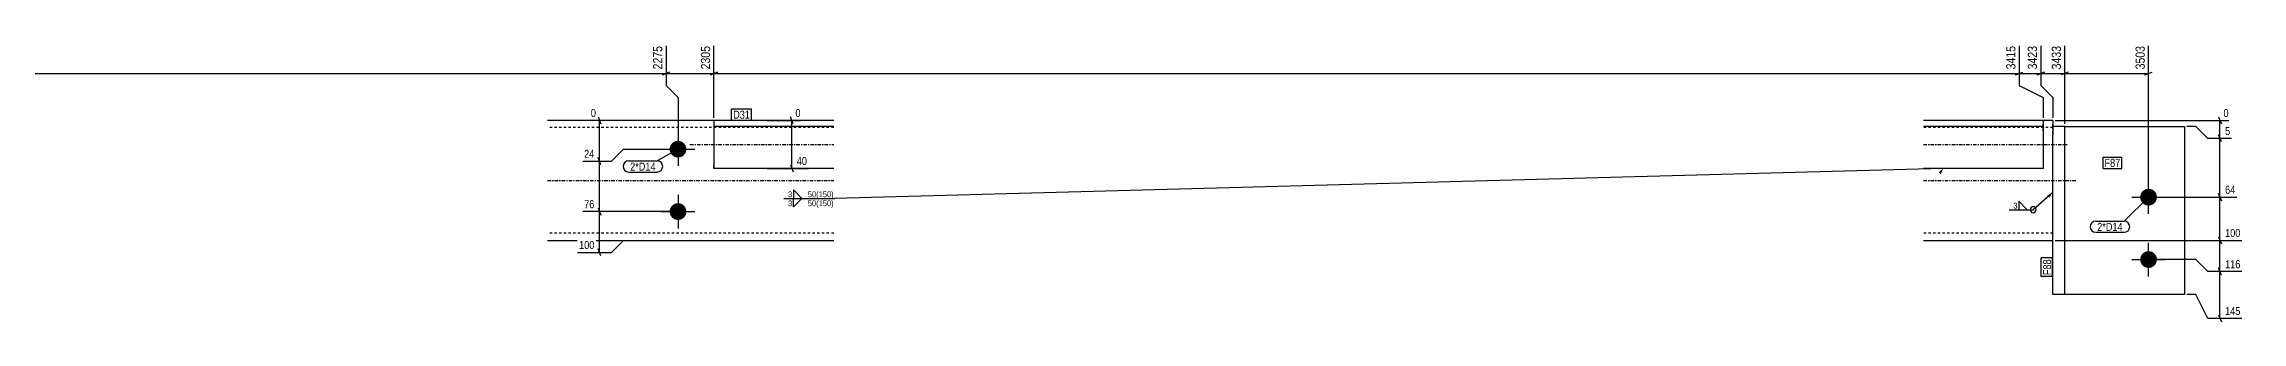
# Model space of a CAD drawing. Header units: millimetres. Extents: x 5 to 26277, y 5 to 1235.
# Drawn here: x 24442 to 26277, y 5 to 236 of the extents above; entities that cross this region are included whole.
import ezdxf

# ---------------------------------------------------------------- set-up
doc = ezdxf.new("R2010")
doc.units = ezdxf.units.MM
doc.linetypes.add('DXK_LINE_DOT2', pattern=[3.9198, 1.9599, -1.9599])
doc.linetypes.add('DXK_LINE_DOT3', pattern=[5.9187, 2.979, -0.9799, 0.9799, -0.9799])
for name, color, linetype in [('MÅLSÆTNING', 7, 'Continuous'), ('STÅL', 7, 'Continuous'), ('TEKST', 7, 'Continuous')]:
    doc.layers.add(name, color=color, linetype=linetype)
doc.styles.add('Arial Narrow', font='ARIALN.TTF', dxfattribs={"height": 0.2})

msp = doc.modelspace()

# ---------------------------------------------------------------- hatches: boundary and pattern name
at = {"layer": 'STÅL', "linetype": 'Continuous'}
for points in [[(24971, 155.8, -1), (24971, 141.8, -1)], [(26199, 115.8, -1), (26199, 101.8, -1)], [(24971, 103.8, -1), (24971, 89.8, -1)], [(26199, 63.8, -1), (26199, 49.8, -1)]]:
    msp.add_hatch(color=96, dxfattribs=at).paths.add_polyline_path(points)
at = {"layer": 'TEKST', "linetype": 'Continuous'}
for points in [[(26023.6, 129.4), (26027.5, 132.8), (26025.6, 128)], [(26114.4, 110.3), (26119, 112.7), (26116.1, 108.4)]]:
    msp.add_hatch(color=3, dxfattribs=at).paths.add_polyline_path(points)

# ---------------------------------------------------------------- linework, layer by layer
at = {"layer": 'MÅLSÆTNING', "color": 7, "linetype": 'Continuous'}
for p, q in [((24961, 234.8), (24961, 201.9)), ((25001, 174.8), (25001, 234.8)), ((25001, 174.8), (25001, 234.8)), ((26091, 234.8), (26091, 201.9)), ((26109, 234.8), (26109, 201.9)), ((26129, 169.8), (26129, 234.8)), ((26129, 169.8), (26129, 234.8)), ((26199, 110.8), (26199, 234.8)), ((22706, 211.9), (24961, 211.9)), ((24958, 210.7), (24964, 213.1)), ((24961, 201.9), (24971, 191.9)), ((24961, 201.9), (24971, 191.9)), ((25004, 213.1), (24998, 210.7)), ((24998, 210.7), (25004, 213.1)), ((26088, 210.7), (26094, 213.1)), ((26091, 201.9), (26111, 191.9)), ((26091, 201.9), (26111, 191.9)), ((26106, 210.7), (26112, 213.1)), ((26109, 211.9), (26129, 211.9)), ((26109, 201.9), (26119, 191.9)), ((26109, 201.9), (26119, 191.9)), ((26132, 213.1), (26126, 210.7)), ((26132, 213.1), (26126, 210.7)), ((26129, 211.9), (26199, 211.9)), ((26196, 210.7), (26202, 213.1)), ((24971, 191.9), (24971, 150.8)), ((24971, 191.9), (24971, 150.8)), ((26111, 191.9), (26111, 174.8)), ((26111, 191.9), (26111, 174.8)), ((26119, 191.9), (26119, 174.8)), ((26119, 191.9), (26119, 174.8)), ((24958.4, 172.8), (24898.2, 172.8)), ((24904.2, 175.8), (24906.6, 169.8)), ((25045.4, 172.8), (25073.2, 172.8)), ((25067.2, 169.8), (25064.8, 175.8)), ((25066, 132.8), (25066, 172.8)), ((26121, 172.8), (26265.9, 172.8)), ((26238.6, 167.8), (26231, 167.8)), ((26238.6, 167.8), (26231, 167.8)), ((26248.6, 157.8), (26238.6, 167.8)), ((26248.6, 157.8), (26238.6, 167.8)), ((26257.4, 175.8), (26259.8, 169.8)), ((26258.6, 157.8), (26258.6, 172.8)), ((24915.4, 138.8), (24925.4, 148.8)), ((24915.4, 138.8), (24925.4, 148.8)), ((24925.4, 148.8), (24969, 148.8)), ((24925.4, 148.8), (24969, 148.8)), ((26268.4, 157.8), (26248.6, 157.8)), ((26268.4, 157.8), (26248.6, 157.8)), ((26259.8, 154.8), (26257.4, 160.8)), ((26259.8, 154.8), (26257.4, 160.8)), ((26258.6, 108.8), (26258.6, 157.8)), ((24891.4, 138.8), (24915.4, 138.8)), ((24906.6, 135.8), (24904.2, 141.8)), ((24905.4, 96.8), (24905.4, 138.8)), ((25045.4, 132.8), (25080.1, 132.8)), ((25064.8, 135.8), (25067.2, 129.8)), ((26257.4, 111.8), (26259.8, 105.8)), ((26259.8, 105.8), (26257.4, 111.8)), ((24969, 96.8), (24891.4, 96.8)), ((24969, 96.8), (24891.4, 96.8)), ((24904.2, 99.8), (24906.6, 93.8)), ((24904.2, 99.8), (24906.6, 93.8)), ((24905.4, 62.8), (24905.4, 96.8)), ((26201, 108.8), (26272.7, 108.8)), ((26201, 108.8), (26272.7, 108.8)), ((26257.4, 75.8), (26259.8, 69.8)), ((24887.1, 62.8), (24915.4, 62.8)), ((24906.6, 59.8), (24904.2, 65.8)), ((24915.4, 62.8), (24925.4, 72.8)), ((24925.4, 72.8), (24969, 72.8)), ((26121, 72.8), (26276.9, 72.8)), ((26238.6, 56.8), (26201, 56.8)), ((26238.6, 56.8), (26201, 56.8)), ((26248.6, 46.8), (26238.6, 56.8)), ((26248.6, 46.8), (26238.6, 56.8)), ((26258.6, 46.8), (26258.6, 72.8)), ((26276.9, 46.8), (26248.6, 46.8)), ((26276.9, 46.8), (26248.6, 46.8)), ((26259.8, 43.8), (26257.4, 49.8)), ((26259.8, 43.8), (26257.4, 49.8)), ((26258.6, 7.8), (26258.6, 46.8)), ((26238.6, 27.8), (26231, 27.8)), ((26248.6, 7.8), (26238.6, 27.8)), ((26276.9, 7.8), (26248.6, 7.8)), ((26257.4, 10.8), (26259.8, 4.8))]:
    msp.add_line(p, q, dxfattribs=at)
at = {"layer": 'STÅL', "color": 2, "linetype": 'Continuous'}
for p, q in [((25001, 172.8), (24862, 172.8)), ((25001, 172.8), (25001, 134.7)), ((25101, 172.8), (25001, 172.8)), ((25101, 167.8), (25001, 167.8)), ((26111, 172.8), (26011, 172.8)), ((26111, 167.8), (26011, 167.8)), ((26111, 172.8), (26111, 132.8)), ((26119, 172.8), (26111, 172.8)), ((26119, 172.8), (26119, 171.9)), ((26119, 171.9), (26119, 160.8)), ((26129, 167.8), (26119, 167.8)), ((26129, 167.8), (26229, 167.8)), ((26129, 27.8), (26129, 167.8)), ((26229, 167.8), (26229, 27.8)), ((26119, 75.3), (26119, 160.8)), ((25001, 133.7), (25001, 134.7)), ((25001, 133), (25001, 133.7)), ((25001, 133), (25001, 132.8)), ((25101, 132.8), (25001, 132.8)), ((26111, 132.8), (26011, 132.8)), ((26119, 27.8), (26119, 75.3)), ((24862, 72.8), (25101, 72.8)), ((26011, 72.8), (26119, 72.8)), ((26129, 27.8), (26119, 27.8)), ((26229, 27.8), (26129, 27.8))]:
    msp.add_line(p, q, dxfattribs=at)
at = {"layer": 'STÅL', "color": 7, "linetype": 'DXK_LINE_DOT2'}
for p, q in [((25101, 166.8), (24862, 166.8)), ((25001, 172.8), (25001, 170.8)), ((25101, 172.8), (25001, 172.8)), ((26111, 172.8), (26011, 172.8)), ((26119, 166.8), (26011, 166.8)), ((26111, 164.1), (26111, 172.8)), ((26119, 167.8), (26119, 169.3)), ((26119, 75.3), (26119, 167.8)), ((26129, 27.8), (26129, 167.8)), ((25001, 134.7), (25001, 133)), ((25101, 78.8), (24862, 78.8)), ((26119, 78.8), (26011, 78.8)), ((26119, 73.7), (26119, 75.3)), ((26119, 72.8), (26119, 73.7))]:
    msp.add_line(p, q, dxfattribs=at)
at = {"layer": 'STÅL', "color": 96, "linetype": 'Continuous'}
for p, q in [((24957, 148.8), (24985, 148.8)), ((24971, 162.8), (24971, 134.8)), ((24971, 110.8), (24971, 82.8)), ((26199, 94.8), (26199, 122.8)), ((24957, 96.8), (24985, 96.8)), ((26185, 108.8), (26213, 108.8)), ((26185, 56.8), (26213, 56.8)), ((26199, 42.8), (26199, 70.8))]:
    msp.add_line(p, q, dxfattribs=at)
at = {"layer": 'STÅL', "color": 7, "linetype": 'DXK_LINE_DOT3'}
for p, q in [((24981, 152.8), (25101, 152.8)), ((26011, 152.8), (26131, 152.8)), ((24862, 122.8), (25101, 122.8)), ((26011, 122.8), (26139, 122.8))]:
    msp.add_line(p, q, dxfattribs=at)
at = {"layer": 'TEKST', "color": 3, "linetype": 'Continuous'}
msp.add_line((26119, 112.7), (26102.6, 98.3), dxfattribs=at)
for start, end in [(90, 270), (270, 90)]:
    msp.add_arc((26102.6, 98.3), 2.5, start, end, dxfattribs=at)

# ---------------------------------------------------------------- wipeouts: each hides what was drawn before it
at = {"color": 0}
for points in [[(26175.4, 134), (26175.4, 141), (26162.2, 141), (26162.2, 134)], [(26089.5, 98.9), (26089.5, 104.7), (26085.7, 104.7), (26085.7, 98.9)]]:
    msp.add_wipeout(points, dxfattribs=at).dxf.layer = 'TEKST'

# ---------------------------------------------------------------- next in the draw order: linework, layer by layer
at = {"layer": 'TEKST', "color": 3, "linetype": 'Continuous'}
for p, q in [((26082.6, 98.3), (26102.6, 98.3)), ((26097.7, 98.3), (26090.6, 105.5)), ((26090.6, 105.5), (26090.6, 98.3)), ((26090.6, 98.3), (26097.7, 98.3))]:
    msp.add_line(p, q, dxfattribs=at)

# ---------------------------------------------------------------- next in the draw order: texts
at = {"layer": 'TEKST', "color": 3, "style": 'Arial Narrow'}
msp.add_text('3', height=4.77, dxfattribs=at).set_placement((26086.1, 99.3))

# ---------------------------------------------------------------- next in the draw order: wipeouts: each hides what was drawn before it
at = {"color": 0, "linetype": 'Continuous'}
for points in [[(24959.4, 236.4), (24948.2, 236.4), (24948.2, 213.7), (24959.4, 213.7)], [(26127.4, 236.4), (26116.2, 236.4), (26116.2, 213.7), (26127.4, 213.7)], [(26197.4, 236.4), (26186.2, 236.4), (26186.2, 213.7), (26197.4, 213.7)], [(25074.6, 174.2), (25074.6, 184), (25067.6, 184), (25067.6, 174.2)], [(26267.3, 174.2), (26267.3, 184), (26260.2, 184), (26260.2, 174.2)], [(24902.6, 140.2), (24902.6, 150), (24891.2, 150), (24891.2, 140.2)], [(25080.2, 134.2), (25080.2, 144), (25068.8, 144), (25068.8, 134.2)], [(24902.6, 98.2), (24902.6, 108), (24891.2, 108), (24891.2, 98.2)], [(24902.6, 64.2), (24902.6, 74), (24887, 74), (24887, 64.2)], [(26277.1, 74.2), (26277.1, 84), (26261.5, 84), (26261.5, 74.2)], [(26277.1, 48.2), (26277.1, 58), (26261.5, 58), (26261.5, 48.2)], [(26277.1, 9.2), (26277.1, 19), (26261.5, 19), (26261.5, 9.2)]]:
    msp.add_wipeout(points, dxfattribs=at).dxf.layer = 'MÅLSÆTNING'
at = {"color": 0}
for points in [[(25031.1, 174.2), (25031.1, 181.2), (25017, 181.2), (25017, 174.2)], [(24952.3, 130.9), (24952.3, 137.9), (24931, 137.9), (24931, 130.9)], [(26175.4, 134), (26175.4, 141), (26162.2, 141), (26162.2, 134)], [(25066.3, 108.4), (25066.3, 114.2), (25062.5, 114.2), (25062.5, 108.4)], [(26117.6, 57), (26110.6, 57), (26110.6, 43.8), (26117.6, 43.8)]]:
    msp.add_wipeout(points, dxfattribs=at).dxf.layer = 'TEKST'

# ---------------------------------------------------------------- next in the draw order: linework, layer by layer
at = {"layer": 'MÅLSÆTNING', "color": 7, "linetype": 'Continuous'}
for p, q in [((24961, 234.8), (24961, 201.9)), ((26109, 234.8), (26109, 201.9)), ((24964, 213.1), (24958, 210.7)), ((24961, 211.9), (25001, 211.9)), ((26091, 211.9), (26109, 211.9)), ((26112, 213.1), (26106, 210.7)), ((24905.4, 138.8), (24905.4, 172.8)), ((24891.4, 138.8), (24915.4, 138.8)), ((24906.6, 135.8), (24904.2, 141.8)), ((26258.6, 72.8), (26258.6, 108.8)), ((26257.4, 75.8), (26259.8, 69.8)), ((26121, 72.8), (26276.9, 72.8))]:
    msp.add_line(p, q, dxfattribs=at)
at = {"layer": 'TEKST', "color": 7, "linetype": 'Continuous'}
for p, q in [((26161, 142.2), (26176.6, 142.2)), ((26161, 132.8), (26161, 142.2)), ((26161, 132.8), (26176.6, 132.8)), ((26176.6, 132.8), (26176.6, 142.2))]:
    msp.add_line(p, q, dxfattribs=at)
at = {"layer": 'TEKST', "color": 3, "linetype": 'Continuous'}
for p, q in [((25074.5, 107.8), (25067.4, 114.9)), ((25067.4, 114.9), (25067.4, 107.8)), ((25067.4, 107.8), (25074.5, 107.8))]:
    msp.add_line(p, q, dxfattribs=at)

# ---------------------------------------------------------------- next in the draw order: texts
at = {"layer": 'MÅLSÆTNING', "color": 3, "linetype": 'Continuous', "style": 'Arial Narrow'}
for s, p in [('2275', (24957.8, 215.3)), ('3433', (26125.8, 215.3)), ('3503', (26195.8, 215.3))]:
    msp.add_text(s, height=7.64, rotation=90.0002, dxfattribs=at).set_placement(p)
for s, p in [('0', (25069, 175.6)), ('0', (26261.6, 175.6)), ('24', (24892.6, 141.6)), ('40', (25070.2, 135.6)), ('76', (24892.6, 99.6)), ('100', (26262.9, 75.6)), ('100', (24888.4, 65.6)), ('116', (26262.9, 49.6)), ('145', (26262.9, 10.6))]:
    msp.add_text(s, height=6.68, dxfattribs=at).set_placement(p)
at = {"layer": 'TEKST', "color": 3, "style": 'Arial Narrow'}
msp.add_text('F87', height=6.68, dxfattribs=at).set_placement((26162.2, 134))

# ---------------------------------------------------------------- next in the draw order: wipeouts: each hides what was drawn before it
at = {"color": 0}
for points in [[(25031.1, 174.2), (25031.1, 181.2), (25017, 181.2), (25017, 174.2)], [(24952.3, 130.9), (24952.3, 137.9), (24931, 137.9), (24931, 130.9)], [(26117.6, 57), (26110.6, 57), (26110.6, 43.8), (26117.6, 43.8)]]:
    msp.add_wipeout(points, dxfattribs=at).dxf.layer = 'TEKST'

# ---------------------------------------------------------------- next in the draw order: linework, layer by layer
at = {"layer": 'TEKST', "color": 7, "linetype": 'Continuous'}
for p, q in [((25015.8, 182.4), (25032.3, 182.4)), ((25015.8, 173), (25015.8, 182.4)), ((25015.8, 173), (25032.3, 173)), ((25032.3, 173), (25032.3, 182.4)), ((24971, 148.8), (24953.5, 139.1)), ((24929.8, 139.1), (24953.5, 139.1)), ((24929.8, 129.7), (24953.5, 129.7)), ((26109.4, 42.6), (26109.4, 58.2)), ((26118.8, 58.2), (26109.4, 58.2)), ((26118.8, 42.6), (26118.8, 58.2)), ((26118.8, 42.6), (26109.4, 42.6))]:
    msp.add_line(p, q, dxfattribs=at)
for centre, start, end in [((24929.8, 134.4), 90, 270), ((24953.5, 134.4), 270, 90)]:
    msp.add_arc(centre, 4.7, start, end, dxfattribs=at)

# ---------------------------------------------------------------- next in the draw order: texts
at = {"layer": 'TEKST', "color": 3, "style": 'Arial Narrow'}
for s, p in [('D31', (25017, 174.2)), ('2*D14', (24931, 130.9))]:
    msp.add_text(s, height=6.68, dxfattribs=at).set_placement(p)
msp.add_text('F88', height=6.68, rotation=90.0002, dxfattribs=at).set_placement((26117.6, 43.8))

# ---------------------------------------------------------------- next in the draw order: wipeouts: each hides what was drawn before it
at = {"color": 0, "linetype": 'Continuous'}
for points, layer in [([(26107.4, 236.4), (26096.2, 236.4), (26096.2, 213.7), (26107.4, 213.7)], 'MÅLSÆTNING'), ([(24903.8, 174.2), (24903.8, 184), (24896.8, 184), (24896.8, 174.2)], 'MÅLSÆTNING'), ([(26268.5, 159.2), (26268.5, 169), (26261.5, 169), (26261.5, 159.2)], 'MÅLSÆTNING'), ([(26272.8, 110.2), (26272.8, 120), (26261.5, 120), (26261.5, 110.2)], 'MÅLSÆTNING'), ([(25098.7, 108.4), (25098.7, 114.2), (25079, 114.2), (25079, 108.4)], 'TEKST'), ([(25066.3, 100.9), (25066.3, 106.7), (25062.5, 106.7), (25062.5, 100.9)], 'TEKST')]:
    msp.add_wipeout(points, dxfattribs=at).dxf.layer = layer
at = {"color": 0}
msp.add_wipeout([(26177.4, 80.7), (26177.4, 87.7), (26156.1, 87.7), (26156.1, 80.7)], dxfattribs=at).dxf.layer = 'TEKST'

# ---------------------------------------------------------------- next in the draw order: linework, layer by layer
at = {"layer": 'MÅLSÆTNING', "color": 7, "linetype": 'Continuous'}
for p, q in [((26091, 234.8), (26091, 201.9)), ((25001, 211.9), (26091, 211.9)), ((26088, 210.7), (26094, 213.1))]:
    msp.add_line(p, q, dxfattribs=at)
at = {"layer": 'TEKST', "color": 3, "linetype": 'Continuous'}
for p, q in [((25067.4, 107.8), (25074.5, 107.8)), ((25074.5, 107.8), (25067.4, 100.7)), ((25067.4, 100.7), (25067.4, 107.8))]:
    msp.add_line(p, q, dxfattribs=at)

# ---------------------------------------------------------------- next in the draw order: texts
at = {"layer": 'MÅLSÆTNING', "color": 3, "linetype": 'Continuous', "style": 'Arial Narrow'}
msp.add_text('3423', height=7.64, rotation=90.0002, dxfattribs=at).set_placement((26105.8, 215.3))
for s, p in [('0', (24898.2, 175.6)), ('5', (26262.9, 160.6)), ('64', (26262.9, 111.6))]:
    msp.add_text(s, height=6.68, dxfattribs=at).set_placement(p)
at = {"layer": 'TEKST', "color": 3, "style": 'Arial Narrow'}
msp.add_text('3', height=4.77, dxfattribs=at).set_placement((25062.9, 108.8))
at = {"layer": 'TEKST', "color": 3, "linetype": 'Continuous', "style": 'Arial Narrow'}
msp.add_text('3', height=4.77, dxfattribs=at).set_placement((25062.9, 101.3))

# ---------------------------------------------------------------- next in the draw order: wipeouts: each hides what was drawn before it
at = {"color": 0}
msp.add_wipeout([(26177.4, 80.7), (26177.4, 87.7), (26156.1, 87.7), (26156.1, 80.7)], dxfattribs=at).dxf.layer = 'TEKST'

# ---------------------------------------------------------------- next in the draw order: linework, layer by layer
at = {"layer": 'TEKST', "color": 7, "linetype": 'Continuous'}
for p, q in [((26199, 108.8), (26178.6, 88.9)), ((26154.9, 88.9), (26178.6, 88.9)), ((26154.9, 79.5), (26178.6, 79.5))]:
    msp.add_line(p, q, dxfattribs=at)
for centre, start, end in [((26154.9, 84.2), 90, 270), ((26178.6, 84.2), 270, 90)]:
    msp.add_arc(centre, 4.7, start, end, dxfattribs=at)

# ---------------------------------------------------------------- next in the draw order: texts
at = {"layer": 'TEKST', "color": 3, "style": 'Arial Narrow'}
msp.add_text('2*D14', height=6.68, dxfattribs=at).set_placement((26156.1, 80.7))

# ---------------------------------------------------------------- next in the draw order: wipeouts: each hides what was drawn before it
at = {"color": 0, "linetype": 'Continuous'}
for points, layer in [([(24999.4, 236.4), (24988.2, 236.4), (24988.2, 213.7), (24999.4, 213.7)], 'MÅLSÆTNING'), ([(26089.4, 236.4), (26078.2, 236.4), (26078.2, 213.7), (26089.4, 213.7)], 'MÅLSÆTNING'), ([(25098.7, 100.9), (25098.7, 106.7), (25079, 106.7), (25079, 100.9)], 'TEKST')]:
    msp.add_wipeout(points, dxfattribs=at).dxf.layer = layer

# ---------------------------------------------------------------- next in the draw order: linework, layer by layer
at = {"layer": 'TEKST', "color": 3, "linetype": 'Continuous'}
for p in [(26027.5, 132.8), (25059.4, 107.8)]:
    msp.add_line(p, (25101.8, 107.8), dxfattribs=at)

# ---------------------------------------------------------------- next in the draw order: texts
at = {"layer": 'MÅLSÆTNING', "color": 3, "linetype": 'Continuous', "style": 'Arial Narrow'}
for s, p in [('2305', (24997.8, 215.3)), ('3415', (26087.8, 215.3))]:
    msp.add_text(s, height=7.64, rotation=90.0002, dxfattribs=at).set_placement(p)
at = {"layer": 'TEKST', "color": 3, "linetype": 'Continuous', "style": 'Arial Narrow'}
for p in [(25079.4, 108.8), (25079.4, 101.3)]:
    msp.add_text('50(150)', height=4.77, dxfattribs=at).set_placement(p)

doc.saveas('drawing.dxf')
